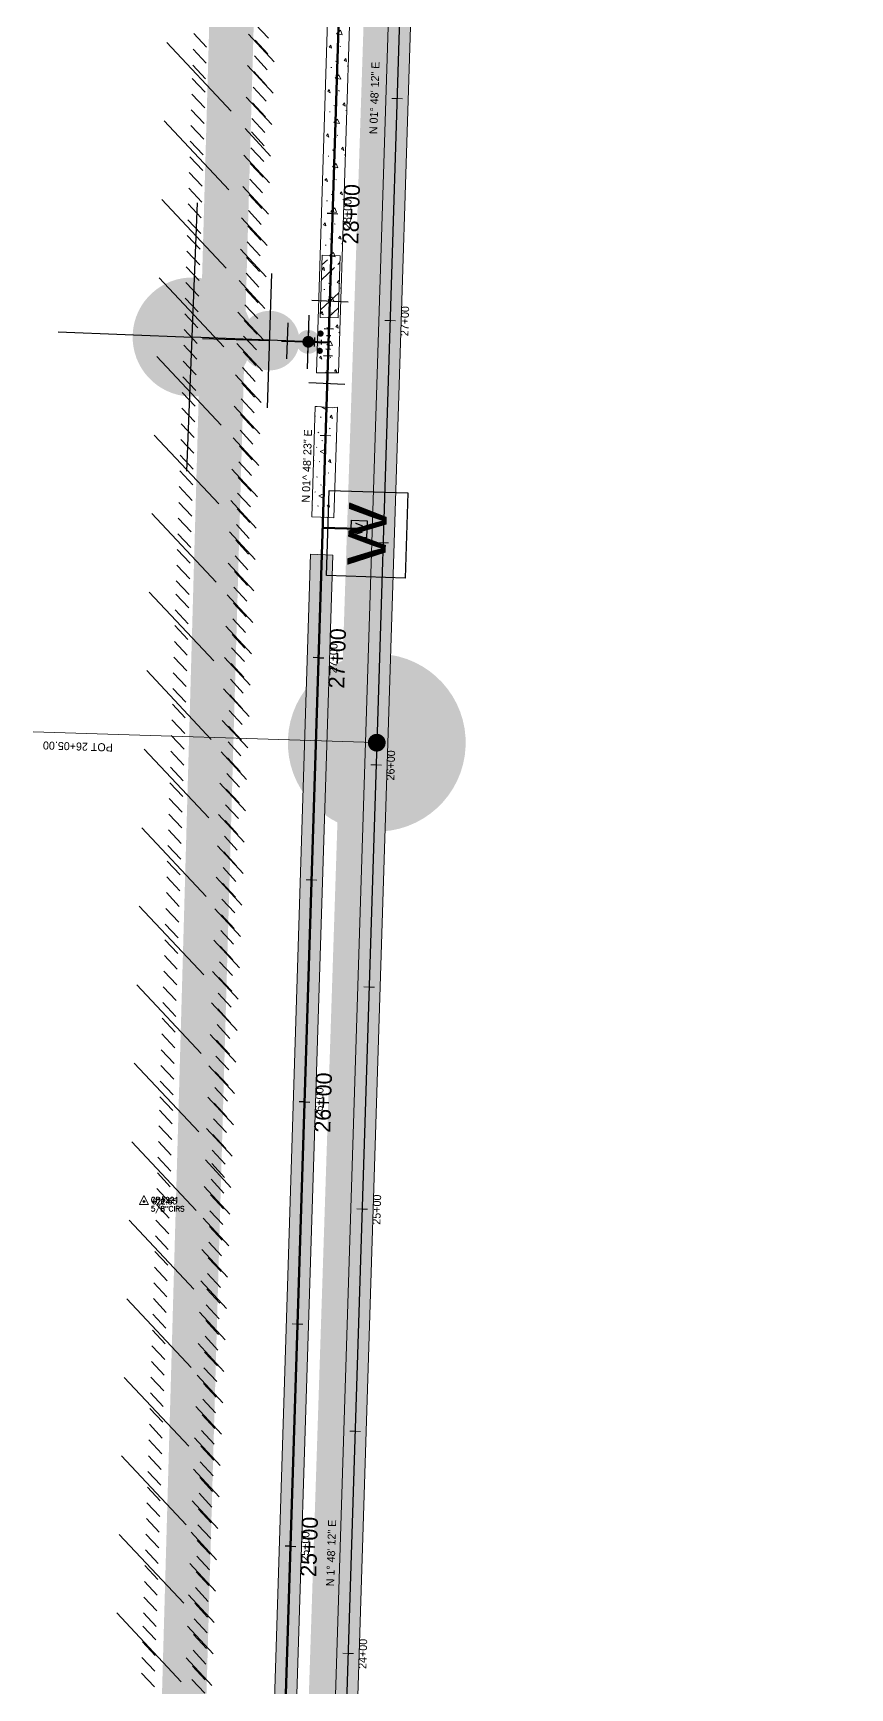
# Model space of a CAD drawing. Extents: x 2536931 to 2538613, y 7112513 to 7131087.
# Drawn here: x 2538330.5 to 2538514.2, y 7127325.7 to 7127698 of the extents above; entities that cross this region are included whole.
import ezdxf
from ezdxf.enums import TextEntityAlignment as Align

# ---------------------------------------------------------------- set-up
doc = ezdxf.new("R2010")
doc.units = 0
doc.header["$MEASUREMENT"] = 0
for name, color, linetype, lineweight in [('C-FIRE-HYDT-100SCALE', 7, 'Continuous', 30), ('C-FIRE-HYDT-200SCALE', 3, 'Continuous', 30), ('C-FIRE-HYDT-20SCALE', 30, 'Continuous', 30), ('C-FIRE-HYDT-40SCALE', 1, 'Continuous', 30), ('C-PIPE-CASING', 6, 'Continuous', 13), ('C-PVMT-CONC-REPAIR', 7, 'Continuous', 0), ('C-SSWR-MHOL', 6, 'Continuous', 30), ('C-SSWR-MHOL-200SCALE', 6, 'Continuous', 30), ('C-SSWR-MHOL-20SCALE', 6, 'Continuous', 30), ('C-SSWR-UGND', 1, 'Continuous', 30), ('C-SSWR-UGND-ABAN', 7, 'Continuous', 13), ('C-SSWR-UGND-ABAN-20-SCALE', 7, 'Continuous', 13), ('C-WATR-INST-100SCALE', 7, 'Continuous', 30), ('C-WATR-INST-200SCALE', 3, 'Continuous', 30), ('C-WATR-INST-20SCALE', 30, 'Continuous', 30), ('C-WATR-INST-40SCALE', 1, 'Continuous', 30), ('C-WATR-UGND', 4, 'Continuous', 53), ('C-WATR-UGND-ABANDON-100', 7, 'Continuous', 13), ('C-WATR-UGND-ABANDON-20', 7, 'Continuous', 13), ('CONCRETE REPAIR', 7, 'Continuous', 13), ('D_ALIGN_WL_20_SCALE', 7, 'Continuous', 30), ('D_ALIGN_WL_40_SCALE', 7, 'Continuous', 30), ('D_ALIGN_WL_POT_20_SCALE', 7, 'Continuous', 0), ('distance', 54, 'Continuous', 0), ('PT', 7, 'Continuous', 0), ('PTELEV', 5, 'Continuous', 0), ('V-CTRL', 2, 'Continuous', 0), ('V-CTRL-DESC', 54, 'Continuous', 0)]:
    doc.layers.add(name, color=color, linetype=linetype, lineweight=lineweight)
doc.styles.add('L90', font='simplex.shx', dxfattribs={"height": 0.0075})
doc.styles.add('Outline', font='simplex.shx', dxfattribs={"height": 0.09})
doc.styles.add('PTXT', font='romans.shx')
doc.styles.add('ROMANS', font='romans.shx')
doc.styles.add('Style-BRIDGE', font='BRIDGE.shx')

# ---------------------------------------------------------------- blocks, each defined once
blk = doc.blocks.new('CP')
blk.add_hatch(color=256).paths.add_polyline_path([(-0.013, 0, 1), (0.013, 0, 1)])
at = {"linetype": 'Continuous'}
for p, q in [((-0.05, -0.033), (0, 0.067)), ((0, 0.067), (0.05, -0.033)), ((0.05, -0.033), (-0.05, -0.033))]:
    blk.add_line(p, q, dxfattribs=at)
blk.add_circle((0, 0), 0.0125)
blk = doc.blocks.new('FHP40SC')
at = {"layer": 'C-FIRE-HYDT-40SCALE'}
h = blk.add_hatch(color=256, dxfattribs=at)
edge = h.paths.add_edge_path()
edge.add_arc((0, 0), 2.68, 0.0002, 360.0002)
for p, q in [((0, 6.04), (0, 0)), ((-6.04, 0), (6.04, 0))]:
    blk.add_line(p, q, dxfattribs=at)
blk = doc.blocks.new('FHP40SC_1')
at = {"layer": 'C-FIRE-HYDT-20SCALE'}
h = blk.add_hatch(color=256, dxfattribs=at)
edge = h.paths.add_edge_path()
edge.add_arc((0, 0), 2.68, 0.00017, 360.00017)
for p, q in [((0, 6.04), (0, 0)), ((-6.04, 0), (6.04, 0))]:
    blk.add_line(p, q, dxfattribs=at)
blk = doc.blocks.new('TP20SC')
at = {"layer": 'C-WATR-INST-20SCALE'}
for p, q in [((-1.54, -0.51), (-1.54, 0.51)), ((-1.54, 0), (0, 0)), ((-0.51, 1.54), (0.51, 1.54)), ((0, 1.54), (0, 0)), ((1.54, 0), (0, 0)), ((1.54, 0.51), (1.54, -0.51))]:
    blk.add_line(p, q, dxfattribs=at)
blk = doc.blocks.new('TP20SC_1')
at = {"layer": 'C-WATR-INST-40SCALE'}
for p, q in [((-1.54, -0.51), (-1.54, 0.51)), ((-1.54, 0), (0, 0)), ((-0.51, 1.54), (0.51, 1.54)), ((0, 1.54), (0, 0)), ((1.54, 0), (0, 0)), ((1.54, 0.51), (1.54, -0.51))]:
    blk.add_line(p, q, dxfattribs=at)
blk = doc.blocks.new('WMP20SC new')
at = {"layer": 'C-WATR-INST-20SCALE', "lineweight": 30, "flags": 128}
blk.add_lwpolyline([(-1.92, 1.77), (1.92, 1.77), (1.92, -1.77), (-1.92, -1.77)], close=True, dxfattribs=at)
at = {"layer": 'C-WATR-INST-20SCALE', "color": 7, "linetype": 'Continuous', "lineweight": 30, "insert": (0, 0), "char_height": 1.71, "attachment_point": 5, "line_spacing_factor": 0.722892, "style": 'Outline'}
blk.add_mtext('\\FBRIDGE.shx;\\W1.315789x;W', dxfattribs=at)
blk = doc.blocks.new('WMP20SC new_1')
at = {"layer": 'C-WATR-INST-100SCALE', "flags": 128}
blk.add_lwpolyline([(-1.919, 1.767), (1.919, 1.767), (1.919, -1.767), (-1.919, -1.767)], close=True, dxfattribs=at)
at = {"layer": 'C-WATR-INST-100SCALE', "insert": (0, 0), "char_height": 1.71, "attachment_point": 5, "line_spacing_factor": 0.722892, "style": 'Outline'}
blk.add_mtext('\\FBRIDGE.shx;\\W1.315789x;W', dxfattribs=at)
blk = doc.blocks.new('FHP40SC_3')
at = {"layer": 'C-FIRE-HYDT-200SCALE'}
h = blk.add_hatch(color=256, dxfattribs=at)
edge = h.paths.add_edge_path()
edge.add_arc((0, 0), 2.68, 0.0002, 360.0002)
for p, q in [((0, 6.04), (0, 0)), ((-6.04, 0), (6.04, 0))]:
    blk.add_line(p, q, dxfattribs=at)
blk = doc.blocks.new('FHP40SC_2')
at = {"layer": 'C-FIRE-HYDT-200SCALE'}
h = blk.add_hatch(color=256, dxfattribs=at)
edge = h.paths.add_edge_path()
edge.add_arc((0, 0), 2.679, 0.00017, 360.00017)
for p, q in [((0, 6.04), (0, 0)), ((-6.04, 0), (6.04, 0))]:
    blk.add_line(p, q, dxfattribs=at)
blk = doc.blocks.new('*U112')
at = {"layer": 'C-WATR-INST-200SCALE'}
for p, q in [((6.73, 9.23), (-1.41, 9.31)), ((2.66, 9.27), (2.5, -9.27)), ((-6.66, 4.15), (-6.73, -3.99)), ((6.56, -9.31), (-1.57, -9.24))]:
    blk.add_line(p, q, dxfattribs=at)
blk = doc.blocks.new('*U111')
at = {"layer": 'C-WATR-INST-200SCALE'}
blk.add_line((-28.25, 0.9), (2.4, 0), dxfattribs=at)
at = {"layer": 'C-FIRE-HYDT-200SCALE', "xscale": 5, "yscale": 5, "zscale": 5.000000000000001, "rotation": 268.3181426825738}
blk.add_blockref('FHP40SC_2', (2.4, 0), dxfattribs=at)
at = {"layer": 'C-WATR-INST-200SCALE', "rotation": 178.827949876491}
blk.add_blockref('*U112', (-25.67, 0.85), dxfattribs=at)

msp = doc.modelspace()

# ---------------------------------------------------------------- hatches: boundary and pattern name
at = {"layer": 'C-FIRE-HYDT-20SCALE'}
h = msp.add_hatch(color=256, dxfattribs=at)
edge = h.paths.add_edge_path()
edge.add_arc((2538395.18, 7127630.37), 0.707, 266.9995, 626.9995)
h = msp.add_hatch(color=256, dxfattribs=at)
edge = h.paths.add_edge_path()
edge.add_arc((2538395.01, 7127626.49), 0.707, 88.1752, 448.1752)
at = {"layer": 'C-PIPE-CASING'}
h = msp.add_hatch(dxfattribs=at)
h.set_pattern_fill('ANSI32', color=256, style=0)
h.set_pattern_definition([(223.194, (2538396.705, 7127646.9824), (6.299, 15.79), [14.4, -1]), (223.194, (2538398.3476, 7127645.233), (6.299, 15.79), [14.4, -1])])
h.paths.add_polyline_path([(2538395.13, 7127634.02), (2538395.58, 7127648.01), (2538399.57, 7127647.88), (2538399.13, 7127633.89)])
at = {"layer": 'C-PVMT-CONC-REPAIR'}
h = msp.add_hatch(dxfattribs=at)
h.set_pattern_fill('CONCRT', color=256, style=0)
h.set_pattern_definition([(152.13552, (2538407.2695, 7127604.8517), (42.5826772, -21.080539), [0.51306, -66.8511]), (51.28488, (2538406.816, 7127605.0915), (-45.0663278, -57.8003704), [0.4588, -85.90722]), (-74.12813, (2538407.1029, 7127605.4495), (7.709349, -29.8524034), [0.62056, -113.27097]), (170.07865, (2538409.254, 7127607.4076), (8.640718, -0.2720623), [1.06752, -68.79251]), (41.75592, (2538408.2024, 7127607.5915), (-44.4454152, -38.080143), [0.94911, -70.62918]), (-66.2557, (2538408.91045, 7127608.2236), (40.40948296, -90.1013348), [0.86697, -119.40772]), (150.78118, (2538404.7215, 7127602.9848), (76.5246365, -41.8890157), [1.06754, -106.05862]), (22.73085, (2538403.7898, 7127603.506), (-17.5918923, -9.315989), [0.9594, -46.55559]), (-86.79521, (2538404.6747, 7127603.87665), (-0.3104563, -9.8601137), [0.87464, -98.15343]), (31.30373, (2538405.5571, 7127607.7709), (-44.1349588, -28.2200294), [0.13345, -72.11029]), (153.6623, (2538404.0136, 7127609.8926), (16.9709796, -10.4042383), [0.18222, -47.33276]), (153.6623, (2538411.1897, 7127606.7792), (16.9709796, -10.4042383), [0.18222, -47.33276]), (153.6623, (2538408.9918, 7127605.164), (16.9709796, -10.4042383), [0.18222, -47.33276]), (4.70656, (2538409.5947, 7127609.5457), (-78.0769181, -7.4115527), [0.16749, -86.84355]), (153.6623, (2538404.3009, 7127605.4968), (16.9709796, -10.4042383), [0.18222, -47.33276]), (153.6623, (2538408.1452, 7127602.3772), (16.9709796, -10.4042383), [0.18222, -47.33276]), (152.13552, (2538410.0879, 7127602.3531), (42.5826772, -21.080539), [0.51306, -66.8511]), (51.28488, (2538409.6343, 7127602.5929), (-45.0663278, -57.8003704), [0.4588, -85.90722]), (-74.12813, (2538409.9213, 7127602.9509), (7.709349, -29.8524034), [0.62056, -113.27097]), (152.13552, (2538406.099, 7127609.6974), (42.5826772, -21.080539), [0.51306, -66.8511]), (51.28488, (2538405.6454, 7127609.9372), (-45.0663278, -57.8003704), [0.4588, -85.90722]), (-74.12813, (2538405.9324, 7127610.29516), (7.709349, -29.8524034), [0.62056, -113.27097]), (31.30373, (2538402.4428, 7127602.242), (-44.1349588, -28.2200294), [0.13345, -72.11029]), (31.30373, (2538402.6772, 7127611.0269), (-44.1349588, -28.2200294), [0.13345, -72.11029])])
h.paths.add_polyline_path([(2538410.33, 7127538.24), (2538399.15, 7127183.26), (2538401.65, 7127183.18), (2538401.02, 7127163.19), (2538391.03, 7127163.51), (2538391.66, 7127183.5), (2538394.16, 7127183.42), (2538405.33, 7127538.4), (2538412.57, 7127768.18), (2538411.01, 7127798.14), (2538413.69, 7127883.31), (2538417.1, 7127911.97), (2538426.52, 7128211.16), (2538423.96, 7128211.25), (2538424.65, 7128231.24), (2538434.64, 7128230.9), (2538433.95, 7128210.91), (2538431.51, 7128210.99), (2538422.09, 7127911.6), (2538418.68, 7127882.94), (2538416.01, 7127798.19), (2538417.57, 7127768.23)])
at = {"layer": 'C-SSWR-MHOL'}
h = msp.add_hatch(color=256, dxfattribs=at)
edge = h.paths.add_edge_path()
edge.add_arc((2538407.83, 7127538.32), 4, 87.5172, 447.5172)
at = {"layer": 'C-SSWR-MHOL-200SCALE'}
h = msp.add_hatch(color=256, dxfattribs=at)
edge = h.paths.add_edge_path()
edge.add_arc((2538407.83, 7127538.32), 20, 87.5172, 447.5172)
at = {"layer": 'C-SSWR-MHOL-20SCALE'}
h = msp.add_hatch(color=256, dxfattribs=at)
edge = h.paths.add_edge_path()
edge.add_arc((2538407.83, 7127538.32), 2, 87.5172, 447.5172)
at = {"layer": 'CONCRETE REPAIR', "linetype": 'Continuous', "lineweight": 0}
h = msp.add_hatch(dxfattribs=at)
h.set_pattern_fill('CONCR2', color=256, style=0)
h.set_pattern_definition([(152.3802, (2538425.2016, 7127693.6675), (18.052158, -10.574277), [0.61556, -91.24487]), (51.2591, (2538424.6562, 7127693.95285), (-47.809684, -58.522069), [0.55305, -137.0636]), (-74.7778, (2538425.0023, 7127694.3842), (-0.31521, -9.99503), [0.74394, -30.6316]), (170.4465, (2538427.583, 7127696.7344), (63.970579, -12.022394), [1.2809, -72.9022]), (42.2449, (2538426.3199, 7127696.947), (-9.498895, -9.7054076), [1.1455, -113.9125]), (-67.1317, (2538427.168, 7127697.717), (8.86847, -10.28465), [1.0448, -20.9648]), (149.64, (2538422.1438, 7127691.4272), (8.86847, -10.28465), [1.28095, -19.6402]), (21.719, (2538421.0385, 7127692.0747), (-27.866263, -9.12616), [1.13126, -48.9746]), (-87.0315, (2538422.0894, 7127692.4933), (6.0315794, -100.239932), [1.04527, -109.3378]), (31.3385, (2538423.1468, 7127697.1707), (-28.181474, -19.121192), [0.1601, -54.7088]), (154.6683, (2538421.2949, 7127699.7166), (27.235842, -10.8639), [0.2189, -49.88696]), (154.6683, (2538429.9059, 7127695.98), (27.235842, -10.8639), [0.2187, -49.8872]), (154.6683, (2538427.2685, 7127694.042), (27.235842, -10.8639), [0.2189, -49.88696]), (4.405, (2538425.3462, 7127699.3467), (9.183684, -0.289623), [0.201, -92.2241]), (154.6683, (2538421.6393, 7127694.4416), (27.235842, -10.8639), [0.2187, -49.8872]), (154.6683, (2538426.2523, 7127690.6981), (27.235842, -10.8639), [0.2188, -49.88707]), (152.3802, (2538428.5836, 7127690.6689), (18.052158, -10.574277), [0.61567, -91.24476]), (51.2591, (2538428.03805, 7127690.9543), (-47.809684, -58.522069), [0.55327, -137.06337]), (-74.7778, (2538428.3843, 7127691.3859), (-0.31521, -9.99503), [0.74414, -30.6314]), (152.3802, (2538423.7972, 7127699.4824), (18.052158, -10.574277), [0.61556, -91.24487]), (51.2591, (2538423.2518, 7127699.76776), (-47.809684, -58.522069), [0.55305, -137.0636]), (-74.7778, (2538423.598, 7127700.199), (-0.31521, -9.99503), [0.74394, -30.6316]), (31.3385, (2538429.3651, 7127692.6175), (-28.181474, -19.121192), [0.1601, -54.7088]), (32.4179, (2538429.0213, 7127699.6413), (-28.181474, -19.121192), [0.16024, -88.7393])])
h.paths.add_polyline_path([(2538399.24, 7127621.52), (2538394.24, 7127621.51), (2538399.92, 7127801.77), (2538404.92, 7127801.61)])
h = msp.add_hatch(dxfattribs=at)
h.set_pattern_fill('CONCR2', color=256, style=0)
h.set_pattern_definition([(152.3802, (2538426.7891, 7127604.5764), (18.052158, -10.574277), [0.61556, -91.2449]), (51.259, (2538426.2437, 7127604.86174), (-47.809684, -58.522069), [0.55305, -137.0636]), (-74.778, (2538426.5898, 7127605.293), (-0.3152, -9.99503), [0.744, -30.6316]), (170.4465, (2538429.1705, 7127607.6433), (63.97058, -12.022394), [1.2809, -72.9022]), (42.245, (2538427.9073, 7127607.8559), (-9.498895, -9.705408), [1.1455, -113.9125]), (-67.132, (2538428.7553, 7127608.626), (8.86847, -10.28465), [1.0448, -20.9648]), (149.64, (2538423.731, 7127602.336), (8.8685, -10.28465), [1.281, -19.6402]), (21.719, (2538422.626, 7127602.9836), (-27.86626, -9.12616), [1.1313, -48.9746]), (-87.0315, (2538423.6769, 7127603.4022), (6.03158, -100.239932), [1.0453, -109.3378]), (31.3385, (2538424.7342, 7127608.0796), (-28.18147, -19.12119), [0.1601, -54.7088]), (154.6683, (2538422.8823, 7127610.6255), (27.23584, -10.8639), [0.2189, -49.887]), (154.6683, (2538431.4933, 7127606.889), (27.23584, -10.8639), [0.2187, -49.8872]), (154.6683, (2538428.856, 7127604.9509), (27.23584, -10.8639), [0.2189, -49.887]), (4.405, (2538426.9337, 7127610.2556), (9.183684, -0.289623), [0.201, -92.2241]), (154.6683, (2538423.2267, 7127605.3505), (27.23584, -10.8639), [0.2187, -49.8872]), (154.6683, (2538427.8398, 7127601.607), (27.23584, -10.8639), [0.2188, -49.8871]), (152.3802, (2538430.171, 7127601.5778), (18.052158, -10.574277), [0.6157, -91.24476]), (51.259, (2538429.6255, 7127601.8632), (-47.809684, -58.522069), [0.55327, -137.06337]), (-74.778, (2538429.9717, 7127602.2947), (-0.3152, -9.99503), [0.7441, -30.6314]), (152.3802, (2538425.3847, 7127610.3913), (18.052158, -10.574277), [0.61556, -91.2449]), (51.259, (2538424.8393, 7127610.67665), (-47.809684, -58.522069), [0.55305, -137.0636]), (-74.778, (2538425.1854, 7127611.108), (-0.3152, -9.99503), [0.744, -30.6316]), (31.3385, (2538430.9526, 7127603.5264), (-28.181474, -19.12119), [0.1601, -54.7088]), (32.418, (2538430.6088, 7127610.5502), (-28.181474, -19.121192), [0.16024, -88.7393])])
h.paths.add_polyline_path([(2538398.21, 7127588.88), (2538397.28, 7127588.99), (2538393.22, 7127589.14), (2538394, 7127613.99), (2538394.41, 7127613.98), (2538397.79, 7127613.69), (2538399, 7127613.78)])
h = msp.add_hatch(dxfattribs=at)
h.set_pattern_fill('CONCR2', color=256, style=0)
h.set_pattern_definition([(152.38018, (2538430.9418, 7127492.2306), (18.052158, -10.5742774), [0.61556, -91.24487]), (51.25908, (2538430.3964, 7127492.51595), (-47.8096841, -58.522069), [0.55305, -137.06359]), (-74.7778, (2538430.7425, 7127492.9473), (-0.31521, -9.99503), [0.74394, -30.6316]), (170.44653, (2538433.3231, 7127495.2975), (63.9705793, -12.0223938), [1.2809, -72.9022]), (42.24493, (2538432.06, 7127495.5101), (-9.4988947, -9.7054076), [1.14548, -113.9125]), (-67.1317, (2538432.908, 7127496.2802), (8.868474, -10.284654), [1.0448, -20.96482]), (149.6398, (2538427.884, 7127489.9904), (8.868474, -10.284654), [1.28095, -19.64023]), (21.719, (2538426.7786, 7127490.6378), (-27.866263, -9.126161), [1.13126, -48.9746]), (-87.03152, (2538427.8296, 7127491.0564), (6.0315794, -100.239932), [1.04527, -109.3378]), (31.33853, (2538428.887, 7127495.7338), (-28.181474, -19.121192), [0.1601, -54.70882]), (154.6683, (2538427.035, 7127498.2797), (27.235842, -10.863901), [0.2189, -49.88696]), (154.6683, (2538435.646, 7127494.5432), (27.235842, -10.863901), [0.21868, -49.8872]), (154.6683, (2538433.0086, 7127492.6051), (27.235842, -10.863901), [0.2189, -49.88696]), (4.405, (2538431.0864, 7127497.9098), (9.1836843, -0.2896233), [0.20099, -92.22409]), (154.6683, (2538427.3794, 7127493.0048), (27.235842, -10.863901), [0.21868, -49.8872]), (154.6683, (2538431.9925, 7127489.2612), (27.235842, -10.863901), [0.2188, -49.88707]), (152.38018, (2538434.3237, 7127489.232), (18.052158, -10.5742774), [0.61567, -91.24476]), (51.25908, (2538433.7782, 7127489.5174), (-47.8096841, -58.522069), [0.55327, -137.06337]), (-74.7778, (2538434.1244, 7127489.949), (-0.31521, -9.99503), [0.74414, -30.63139]), (152.38018, (2538429.5374, 7127498.0455), (18.052158, -10.5742774), [0.61556, -91.24487]), (51.25908, (2538428.992, 7127498.33086), (-47.8096841, -58.522069), [0.55305, -137.06359]), (-74.7778, (2538429.338, 7127498.7622), (-0.31521, -9.99503), [0.74394, -30.6316]), (31.33853, (2538435.1053, 7127491.1806), (-28.181474, -19.121192), [0.1601, -54.70882]), (32.41786, (2538434.7615, 7127498.2044), (-28.1814737, -19.121192), [0.16024, -88.73932])])
h.paths.add_polyline_path([(2538379.4, 7127151.1), (2538392.95, 7127580.74), (2538397.95, 7127580.55), (2538384.4, 7127150.92)])

# ---------------------------------------------------------------- linework, layer by layer
at = {"layer": 'C-PIPE-CASING', "linetype": 'Continuous', "lineweight": 13, "flags": 128}
msp.add_lwpolyline([(2538395.13, 7127634.02), (2538395.58, 7127648.01), (2538399.57, 7127647.88), (2538399.13, 7127633.89)], close=True, dxfattribs=at)
at = {"layer": 'C-PVMT-CONC-REPAIR', "color": 7, "lineweight": 13, "flags": 128}
msp.add_lwpolyline([(2538410.33, 7127538.24), (2538399.15, 7127183.26), (2538401.65, 7127183.18), (2538401.02, 7127163.19), (2538391.03, 7127163.51), (2538391.66, 7127183.5), (2538394.16, 7127183.42), (2538405.33, 7127538.4), (2538412.57, 7127768.18), (2538411.01, 7127798.14), (2538413.69, 7127883.31), (2538417.1, 7127911.97), (2538426.52, 7128211.16), (2538423.96, 7128211.25), (2538424.65, 7128231.24), (2538434.64, 7128230.9), (2538433.95, 7128210.91), (2538431.51, 7128210.99), (2538422.09, 7127911.6), (2538418.68, 7127882.94), (2538416.01, 7127798.19), (2538417.57, 7127768.23)], close=True, dxfattribs=at)
at = {"layer": 'C-SSWR-UGND'}
for p, q in [((2538415.07, 7127768.21), (2538407.83, 7127538.32)), ((2538407.83, 7127538.32), (2538396.35, 7127173.5))]:
    msp.add_line(p, q, dxfattribs=at)
at = {"layer": 'C-SSWR-UGND', "extrusion": (0, 0, -1)}
for points in [[(-2538409.1, 7127643.86), (-2538410.99, 7127638.6), (-2538413.21, 7127643.73)], [(-2538401.47, 7127401.58), (-2538403.36, 7127396.32), (-2538405.58, 7127401.45)]]:
    msp.add_solid(points, dxfattribs=at)
at = {"layer": 'C-SSWR-UGND-ABAN', "linetype": 'Continuous'}
for p, q in [((2538379.01, 7127697.73), (2538384.78, 7127691.51)), ((2538378.74, 7127690.67), (2538384.51, 7127684.44)), ((2538378.47, 7127683.6), (2538384.23, 7127677.38)), ((2538378.2, 7127676.54), (2538383.96, 7127670.31)), ((2538377.97, 7127670.54), (2538383.73, 7127664.31)), ((2538377.7, 7127663.47), (2538383.46, 7127657.25)), ((2538377.42, 7127656.41), (2538383.19, 7127650.18)), ((2538377.15, 7127649.34), (2538382.92, 7127643.12)), ((2538376.88, 7127642.28), (2538382.65, 7127636.05)), ((2538376.61, 7127635.21), (2538382.37, 7127628.98)), ((2538376.34, 7127628.14), (2538382.1, 7127621.92)), ((2538376.07, 7127621.08), (2538381.83, 7127614.85)), ((2538375.79, 7127614.01), (2538381.56, 7127607.79)), ((2538375.52, 7127606.95), (2538381.29, 7127600.72)), ((2538375.25, 7127599.88), (2538381.02, 7127593.66)), ((2538374.98, 7127592.82), (2538380.74, 7127586.59)), ((2538374.71, 7127585.75), (2538380.47, 7127579.52)), ((2538374.44, 7127578.68), (2538380.2, 7127572.46)), ((2538374.16, 7127571.62), (2538379.93, 7127565.39)), ((2538373.89, 7127564.55), (2538379.66, 7127558.33)), ((2538373.62, 7127557.49), (2538379.39, 7127551.26)), ((2538373.35, 7127550.42), (2538379.11, 7127544.19)), ((2538373.08, 7127543.35), (2538378.84, 7127537.13)), ((2538372.81, 7127536.29), (2538378.57, 7127530.06)), ((2538372.54, 7127529.22), (2538378.3, 7127523)), ((2538372.26, 7127522.16), (2538378.03, 7127515.93)), ((2538371.99, 7127515.09), (2538377.76, 7127508.86)), ((2538371.72, 7127508.03), (2538377.49, 7127501.8)), ((2538371.45, 7127500.96), (2538377.21, 7127494.73)), ((2538371.18, 7127493.89), (2538376.94, 7127487.67)), ((2538370.91, 7127486.83), (2538376.67, 7127480.6)), ((2538370.63, 7127479.76), (2538376.4, 7127473.54)), ((2538370.36, 7127472.7), (2538376.13, 7127466.47)), ((2538370.09, 7127465.63), (2538375.86, 7127459.4)), ((2538369.82, 7127458.56), (2538375.58, 7127452.34)), ((2538369.55, 7127451.5), (2538375.31, 7127445.27)), ((2538369.28, 7127444.43), (2538375.04, 7127438.21)), ((2538369.05, 7127438.44), (2538374.81, 7127432.21)), ((2538368.77, 7127431.37), (2538374.54, 7127425.14)), ((2538368.5, 7127424.3), (2538374.27, 7127418.08)), ((2538368.23, 7127417.24), (2538374, 7127411.01)), ((2538367.96, 7127410.17), (2538373.72, 7127403.95)), ((2538367.69, 7127403.11), (2538373.45, 7127396.88)), ((2538367.42, 7127396.04), (2538373.18, 7127389.81)), ((2538367.14, 7127388.98), (2538372.91, 7127382.75)), ((2538366.87, 7127381.91), (2538372.64, 7127375.68)), ((2538366.6, 7127374.84), (2538372.37, 7127368.62)), ((2538366.33, 7127367.78), (2538372.09, 7127361.55)), ((2538366.06, 7127360.71), (2538371.82, 7127354.49)), ((2538365.79, 7127353.65), (2538371.55, 7127347.42)), ((2538365.51, 7127346.58), (2538371.28, 7127340.35)), ((2538365.24, 7127339.51), (2538371.01, 7127333.29)), ((2538364.97, 7127332.45), (2538370.74, 7127326.22))]:
    msp.add_line(p, q, dxfattribs=at)
at = {"layer": 'C-SSWR-UGND-ABAN-20-SCALE', "linetype": 'Continuous'}
for p, q in [((2538380.45, 7127696.39), (2538383.34, 7127693.28)), ((2538380.59, 7127699.93), (2538383.47, 7127696.81)), ((2538380.32, 7127692.86), (2538383.2, 7127689.75)), ((2538380.18, 7127689.33), (2538383.06, 7127686.22)), ((2538380.05, 7127685.8), (2538382.93, 7127682.68)), ((2538379.91, 7127682.26), (2538382.79, 7127679.15)), ((2538379.77, 7127678.73), (2538382.66, 7127675.62)), ((2538379.66, 7127675.73), (2538382.54, 7127672.62)), ((2538379.52, 7127672.2), (2538382.4, 7127669.09)), ((2538379.39, 7127668.67), (2538382.27, 7127665.55)), ((2538379.25, 7127665.13), (2538382.13, 7127662.02)), ((2538379.11, 7127661.6), (2538382, 7127658.49)), ((2538378.98, 7127658.07), (2538381.86, 7127654.95)), ((2538378.84, 7127654.53), (2538381.73, 7127651.42)), ((2538378.71, 7127651), (2538381.59, 7127647.89)), ((2538378.57, 7127647.47), (2538381.45, 7127644.35)), ((2538378.44, 7127643.94), (2538381.32, 7127640.82)), ((2538378.16, 7127636.87), (2538381.05, 7127633.76)), ((2538378.3, 7127640.4), (2538381.18, 7127637.29)), ((2538378.03, 7127633.34), (2538380.91, 7127630.22)), ((2538377.89, 7127629.8), (2538380.77, 7127626.69)), ((2538377.76, 7127626.27), (2538380.64, 7127623.16)), ((2538377.62, 7127622.74), (2538380.5, 7127619.62)), ((2538377.48, 7127619.2), (2538380.37, 7127616.09)), ((2538377.35, 7127615.67), (2538380.23, 7127612.56)), ((2538377.21, 7127612.14), (2538380.09, 7127609.03)), ((2538377.08, 7127608.61), (2538379.96, 7127605.49)), ((2538376.94, 7127605.07), (2538379.82, 7127601.96)), ((2538376.8, 7127601.54), (2538379.69, 7127598.43)), ((2538376.67, 7127598.01), (2538379.55, 7127594.89)), ((2538376.53, 7127594.47), (2538379.41, 7127591.36)), ((2538376.4, 7127590.94), (2538379.28, 7127587.83)), ((2538376.26, 7127587.41), (2538379.14, 7127584.3)), ((2538376.12, 7127583.88), (2538379.01, 7127580.76)), ((2538375.99, 7127580.34), (2538378.87, 7127577.23)), ((2538375.85, 7127576.81), (2538378.73, 7127573.7)), ((2538375.58, 7127569.74), (2538378.46, 7127566.63)), ((2538375.72, 7127573.28), (2538378.6, 7127570.16)), ((2538375.44, 7127566.21), (2538378.33, 7127563.1)), ((2538375.31, 7127562.68), (2538378.19, 7127559.56)), ((2538375.19, 7127559.68), (2538378.08, 7127556.57)), ((2538375.06, 7127556.15), (2538377.94, 7127553.03)), ((2538374.92, 7127552.61), (2538377.8, 7127549.5)), ((2538374.79, 7127549.08), (2538377.67, 7127545.97)), ((2538374.65, 7127545.55), (2538377.53, 7127542.44)), ((2538374.51, 7127542.02), (2538377.4, 7127538.9)), ((2538374.38, 7127538.48), (2538377.26, 7127535.37)), ((2538374.24, 7127534.95), (2538377.12, 7127531.84)), ((2538374.11, 7127531.42), (2538376.99, 7127528.3)), ((2538373.97, 7127527.88), (2538376.85, 7127524.77)), ((2538373.83, 7127524.35), (2538376.72, 7127521.24)), ((2538373.7, 7127520.82), (2538376.58, 7127517.7)), ((2538373.56, 7127517.28), (2538376.44, 7127514.17)), ((2538373.29, 7127510.22), (2538376.17, 7127507.11)), ((2538373.43, 7127513.75), (2538376.31, 7127510.64)), ((2538373.15, 7127506.69), (2538376.04, 7127503.57)), ((2538373.02, 7127503.15), (2538375.9, 7127500.04)), ((2538372.88, 7127499.62), (2538375.76, 7127496.51)), ((2538372.75, 7127496.09), (2538375.63, 7127492.97)), ((2538372.61, 7127492.55), (2538375.49, 7127489.44)), ((2538372.47, 7127489.02), (2538375.36, 7127485.91)), ((2538372.34, 7127485.49), (2538375.22, 7127482.38)), ((2538372.2, 7127481.96), (2538375.09, 7127478.84)), ((2538372.07, 7127478.42), (2538374.95, 7127475.31)), ((2538371.93, 7127474.89), (2538374.81, 7127471.78)), ((2538371.8, 7127471.36), (2538374.68, 7127468.24)), ((2538371.66, 7127467.82), (2538374.54, 7127464.71)), ((2538371.52, 7127464.29), (2538374.41, 7127461.18)), ((2538371.39, 7127460.76), (2538374.27, 7127457.64)), ((2538371.25, 7127457.23), (2538374.13, 7127454.11)), ((2538371.12, 7127453.69), (2538374, 7127450.58)), ((2538370.98, 7127450.16), (2538373.86, 7127447.05)), ((2538370.73, 7127443.63), (2538373.61, 7127440.52)), ((2538370.84, 7127446.63), (2538373.73, 7127443.51)), ((2538370.59, 7127440.1), (2538373.47, 7127436.98)), ((2538370.46, 7127436.56), (2538373.34, 7127433.45)), ((2538370.32, 7127433.03), (2538373.2, 7127429.92)), ((2538370.18, 7127429.5), (2538373.07, 7127426.38)), ((2538370.05, 7127425.96), (2538372.93, 7127422.85)), ((2538369.91, 7127422.43), (2538372.8, 7127419.32)), ((2538369.78, 7127418.9), (2538372.66, 7127415.78)), ((2538369.64, 7127415.36), (2538372.52, 7127412.25)), ((2538369.5, 7127411.83), (2538372.39, 7127408.72)), ((2538369.37, 7127408.3), (2538372.25, 7127405.19)), ((2538369.23, 7127404.77), (2538372.12, 7127401.65)), ((2538369.1, 7127401.23), (2538371.98, 7127398.12)), ((2538368.96, 7127397.7), (2538371.84, 7127394.59)), ((2538368.83, 7127394.17), (2538371.71, 7127391.05)), ((2538368.69, 7127390.63), (2538371.57, 7127387.52)), ((2538368.42, 7127383.57), (2538371.3, 7127380.46)), ((2538368.55, 7127387.1), (2538371.44, 7127383.99)), ((2538368.28, 7127380.04), (2538371.16, 7127376.92)), ((2538368.15, 7127376.5), (2538371.03, 7127373.39)), ((2538368.01, 7127372.97), (2538370.89, 7127369.86)), ((2538367.87, 7127369.44), (2538370.76, 7127366.32)), ((2538367.74, 7127365.9), (2538370.62, 7127362.79)), ((2538367.6, 7127362.37), (2538370.48, 7127359.26)), ((2538367.47, 7127358.84), (2538370.35, 7127355.72)), ((2538367.33, 7127355.31), (2538370.21, 7127352.19)), ((2538367.19, 7127351.77), (2538370.08, 7127348.66)), ((2538367.06, 7127348.24), (2538369.94, 7127345.13)), ((2538366.92, 7127344.71), (2538369.8, 7127341.59)), ((2538366.79, 7127341.17), (2538369.67, 7127338.06)), ((2538366.65, 7127337.64), (2538369.53, 7127334.53)), ((2538366.51, 7127334.11), (2538369.4, 7127330.99)), ((2538366.38, 7127330.57), (2538369.26, 7127327.46)), ((2538366.26, 7127327.58), (2538369.15, 7127324.46))]:
    msp.add_line(p, q, dxfattribs=at)
at = {"layer": 'C-WATR-UGND'}
for p, q in [((2538368.71, 7126732.77), (2538423.09, 7128457.03)), ((2538396.96, 7127628.38), (2538392.42, 7127628.52)), ((2538395.64, 7127586.67), (2538403.84, 7127586.42))]:
    msp.add_line(p, q, dxfattribs=at)
at = {"layer": 'C-WATR-UGND-ABANDON-100'}
for p, q in [((2538360.6, 7127695.89), (2538375.12, 7127680.42)), ((2538360.04, 7127678.22), (2538374.55, 7127662.75)), ((2538359.48, 7127660.55), (2538373.99, 7127645.08)), ((2538358.91, 7127642.88), (2538373.43, 7127627.41)), ((2538358.35, 7127625.21), (2538372.86, 7127609.74)), ((2538357.79, 7127607.55), (2538372.3, 7127592.08)), ((2538357.22, 7127589.88), (2538371.74, 7127574.41)), ((2538356.66, 7127572.21), (2538371.17, 7127556.74)), ((2538356.1, 7127554.54), (2538370.61, 7127539.07)), ((2538355.53, 7127536.87), (2538370.05, 7127521.4)), ((2538354.97, 7127519.2), (2538369.48, 7127503.73)), ((2538354.41, 7127501.53), (2538368.92, 7127486.06)), ((2538353.84, 7127483.86), (2538368.36, 7127468.39)), ((2538353.28, 7127466.2), (2538367.79, 7127450.73)), ((2538352.72, 7127448.53), (2538367.23, 7127433.06)), ((2538352.15, 7127430.86), (2538366.67, 7127415.39)), ((2538351.59, 7127413.19), (2538366.1, 7127397.72)), ((2538351.03, 7127395.52), (2538365.54, 7127380.05)), ((2538350.46, 7127377.85), (2538364.98, 7127362.38)), ((2538349.9, 7127360.18), (2538364.41, 7127344.71)), ((2538349.34, 7127342.52), (2538363.85, 7127327.05))]:
    msp.add_line(p, q, dxfattribs=at)
at = {"layer": 'C-WATR-UGND-ABANDON-20', "linetype": 'Continuous'}
for p, q in [((2538366.67, 7127697.87), (2538369.57, 7127694.78)), ((2538366.56, 7127694.34), (2538369.46, 7127691.24)), ((2538366.44, 7127690.8), (2538369.35, 7127687.71)), ((2538366.35, 7127687.8), (2538369.25, 7127684.71)), ((2538366.24, 7127684.27), (2538369.14, 7127681.18)), ((2538366.12, 7127680.74), (2538369.03, 7127677.64)), ((2538366.01, 7127677.2), (2538368.91, 7127674.11)), ((2538365.9, 7127673.67), (2538368.8, 7127670.58)), ((2538365.67, 7127666.6), (2538368.57, 7127663.51)), ((2538365.78, 7127670.14), (2538368.69, 7127667.04)), ((2538365.56, 7127663.07), (2538368.46, 7127659.97)), ((2538365.45, 7127659.53), (2538368.35, 7127656.44)), ((2538365.33, 7127656), (2538368.24, 7127652.91)), ((2538365.22, 7127652.47), (2538368.12, 7127649.37)), ((2538365.11, 7127648.93), (2538368.01, 7127645.84)), ((2538365, 7127645.4), (2538367.9, 7127642.31)), ((2538364.88, 7127641.87), (2538367.79, 7127638.77)), ((2538364.77, 7127638.33), (2538367.67, 7127635.24)), ((2538364.66, 7127634.8), (2538367.56, 7127631.7)), ((2538364.55, 7127631.26), (2538367.45, 7127628.17)), ((2538364.43, 7127627.73), (2538367.34, 7127624.64)), ((2538364.32, 7127624.2), (2538367.22, 7127621.1)), ((2538364.21, 7127620.66), (2538367.11, 7127617.57)), ((2538364.09, 7127617.13), (2538367, 7127614.04)), ((2538363.98, 7127613.6), (2538366.88, 7127610.5)), ((2538363.87, 7127610.06), (2538366.77, 7127606.97)), ((2538363.76, 7127606.53), (2538366.66, 7127603.43)), ((2538363.64, 7127602.99), (2538366.55, 7127599.9)), ((2538363.42, 7127595.93), (2538366.32, 7127592.83)), ((2538363.53, 7127599.46), (2538366.43, 7127596.37)), ((2538363.31, 7127592.39), (2538366.21, 7127589.3)), ((2538363.19, 7127588.86), (2538366.1, 7127585.77)), ((2538363.08, 7127585.33), (2538365.98, 7127582.23)), ((2538362.97, 7127581.79), (2538365.87, 7127578.7)), ((2538362.85, 7127578.26), (2538365.76, 7127575.16)), ((2538362.74, 7127574.72), (2538365.65, 7127571.63)), ((2538362.65, 7127571.73), (2538365.55, 7127568.63)), ((2538362.53, 7127568.19), (2538365.44, 7127565.1)), ((2538362.42, 7127564.66), (2538365.32, 7127561.56)), ((2538362.31, 7127561.12), (2538365.21, 7127558.03)), ((2538362.2, 7127557.59), (2538365.1, 7127554.5)), ((2538362.08, 7127554.06), (2538364.99, 7127550.96)), ((2538361.97, 7127550.52), (2538364.87, 7127547.43)), ((2538361.86, 7127546.99), (2538364.76, 7127543.9)), ((2538361.75, 7127543.46), (2538364.65, 7127540.36)), ((2538361.52, 7127536.39), (2538364.42, 7127533.29)), ((2538361.63, 7127539.92), (2538364.54, 7127536.83)), ((2538361.41, 7127532.85), (2538364.31, 7127529.76)), ((2538361.29, 7127529.32), (2538364.2, 7127526.23)), ((2538361.18, 7127525.79), (2538364.08, 7127522.69)), ((2538361.07, 7127522.25), (2538363.97, 7127519.16)), ((2538360.96, 7127518.72), (2538363.86, 7127515.63)), ((2538360.84, 7127515.19), (2538363.75, 7127512.09)), ((2538360.73, 7127511.65), (2538363.63, 7127508.56)), ((2538360.62, 7127508.12), (2538363.52, 7127505.02)), ((2538360.51, 7127504.58), (2538363.41, 7127501.49)), ((2538360.39, 7127501.05), (2538363.3, 7127497.96)), ((2538360.28, 7127497.52), (2538363.18, 7127494.42)), ((2538360.17, 7127493.98), (2538363.07, 7127490.89)), ((2538360.06, 7127490.45), (2538362.96, 7127487.36)), ((2538359.94, 7127486.92), (2538362.85, 7127483.82)), ((2538359.83, 7127483.38), (2538362.73, 7127480.29)), ((2538359.72, 7127479.85), (2538362.62, 7127476.75)), ((2538359.6, 7127476.31), (2538362.51, 7127473.22)), ((2538359.38, 7127469.25), (2538362.28, 7127466.15)), ((2538359.49, 7127472.78), (2538362.39, 7127469.69)), ((2538359.27, 7127465.71), (2538362.17, 7127462.62)), ((2538359.15, 7127462.18), (2538362.06, 7127459.09)), ((2538359.04, 7127458.65), (2538361.94, 7127455.55)), ((2538358.95, 7127455.65), (2538361.85, 7127452.55)), ((2538358.83, 7127452.11), (2538361.74, 7127449.02)), ((2538358.72, 7127448.58), (2538361.62, 7127445.49)), ((2538358.61, 7127445.05), (2538361.51, 7127441.95)), ((2538358.49, 7127441.51), (2538361.4, 7127438.42)), ((2538358.38, 7127437.98), (2538361.28, 7127434.88)), ((2538358.27, 7127434.44), (2538361.17, 7127431.35)), ((2538358.16, 7127430.91), (2538361.06, 7127427.82)), ((2538358.04, 7127427.38), (2538360.95, 7127424.28)), ((2538357.93, 7127423.84), (2538360.83, 7127420.75)), ((2538357.82, 7127420.31), (2538360.72, 7127417.22)), ((2538357.71, 7127416.78), (2538360.61, 7127413.68)), ((2538357.48, 7127409.71), (2538360.38, 7127406.61)), ((2538357.59, 7127413.24), (2538360.5, 7127410.15)), ((2538357.37, 7127406.17), (2538360.27, 7127403.08)), ((2538357.26, 7127402.64), (2538360.16, 7127399.55)), ((2538357.14, 7127399.11), (2538360.05, 7127396.01)), ((2538357.03, 7127395.57), (2538359.93, 7127392.48)), ((2538356.92, 7127392.04), (2538359.82, 7127388.95)), ((2538356.8, 7127388.51), (2538359.71, 7127385.41)), ((2538356.69, 7127384.97), (2538359.59, 7127381.88)), ((2538356.58, 7127381.44), (2538359.48, 7127378.34)), ((2538356.47, 7127377.9), (2538359.37, 7127374.81)), ((2538356.35, 7127374.37), (2538359.26, 7127371.28)), ((2538356.24, 7127370.84), (2538359.14, 7127367.74)), ((2538356.13, 7127367.3), (2538359.03, 7127364.21)), ((2538356.02, 7127363.77), (2538358.92, 7127360.68)), ((2538355.9, 7127360.24), (2538358.81, 7127357.14)), ((2538355.79, 7127356.7), (2538358.69, 7127353.61)), ((2538355.68, 7127353.17), (2538358.58, 7127350.07)), ((2538355.57, 7127349.63), (2538358.47, 7127346.54)), ((2538355.45, 7127346.1), (2538358.36, 7127343.01)), ((2538355.24, 7127339.57), (2538358.15, 7127336.47)), ((2538355.34, 7127342.57), (2538358.24, 7127339.47)), ((2538355.13, 7127336.03), (2538358.03, 7127332.94)), ((2538355.02, 7127332.5), (2538357.92, 7127329.41)), ((2538354.91, 7127328.97), (2538357.81, 7127325.87))]:
    msp.add_line(p, q, dxfattribs=at)
at = {"layer": 'CONCRETE REPAIR', "linetype": 'Continuous', "flags": 128}
for points in [[(2538399.24, 7127621.52), (2538394.24, 7127621.51), (2538399.92, 7127801.77), (2538404.92, 7127801.61)], [(2538398.21, 7127588.88), (2538397.28, 7127588.99), (2538393.22, 7127589.14), (2538394, 7127613.99), (2538394.41, 7127613.98), (2538397.79, 7127613.69), (2538399, 7127613.78)], [(2538379.4, 7127151.1), (2538392.95, 7127580.74), (2538397.95, 7127580.55), (2538384.4, 7127150.92)]]:
    msp.add_lwpolyline(points, close=True, dxfattribs=at)
at = {"layer": 'D_ALIGN_WL_20_SCALE', "color": 2, "lineweight": 13}
for p, q in [((2538412.4, 7127683.25), (2538411.2, 7127683.29)), ((2538412.4, 7127683.25), (2538413.59, 7127683.21)), ((2538410.82, 7127633.28), (2538409.62, 7127633.31)), ((2538410.82, 7127633.28), (2538412.02, 7127633.24)), ((2538409.25, 7127583.3), (2538408.05, 7127583.34)), ((2538409.25, 7127583.3), (2538410.45, 7127583.26)), ((2538407.67, 7127533.32), (2538406.48, 7127533.36)), ((2538407.67, 7127533.32), (2538408.87, 7127533.29)), ((2538406.1, 7127483.35), (2538404.9, 7127483.39)), ((2538406.1, 7127483.35), (2538407.3, 7127483.31)), ((2538404.53, 7127433.37), (2538403.33, 7127433.41)), ((2538404.53, 7127433.37), (2538405.73, 7127433.34)), ((2538402.95, 7127383.4), (2538401.75, 7127383.44)), ((2538402.95, 7127383.4), (2538404.15, 7127383.36)), ((2538401.38, 7127333.42), (2538400.18, 7127333.46)), ((2538401.38, 7127333.42), (2538402.58, 7127333.39))]:
    msp.add_line(p, q, dxfattribs=at)
at = {"layer": 'D_ALIGN_WL_20_SCALE', "color": 6, "lineweight": 13}
for p, q in [((2538397.87, 7127657.38), (2538396.67, 7127657.42)), ((2538397.87, 7127657.38), (2538399.07, 7127657.35)), ((2538396.3, 7127607.41), (2538395.1, 7127607.45)), ((2538396.3, 7127607.41), (2538397.5, 7127607.37)), ((2538394.72, 7127557.43), (2538393.52, 7127557.47)), ((2538394.72, 7127557.43), (2538395.92, 7127557.4)), ((2538393.14, 7127507.46), (2538391.94, 7127507.5)), ((2538393.14, 7127507.46), (2538394.34, 7127507.42)), ((2538391.57, 7127457.48), (2538390.37, 7127457.52)), ((2538391.57, 7127457.48), (2538392.77, 7127457.45)), ((2538389.99, 7127407.51), (2538388.79, 7127407.55)), ((2538389.99, 7127407.51), (2538391.19, 7127407.47)), ((2538388.42, 7127357.53), (2538387.22, 7127357.57)), ((2538388.42, 7127357.53), (2538389.62, 7127357.49))]:
    msp.add_line(p, q, dxfattribs=at)
at = {"layer": 'D_ALIGN_WL_40_SCALE', "color": 6}
for p, q in [((2538397.87, 7127657.38), (2538396.67, 7127657.42)), ((2538397.87, 7127657.38), (2538399.07, 7127657.35)), ((2538394.72, 7127557.43), (2538393.52, 7127557.47)), ((2538394.72, 7127557.43), (2538395.92, 7127557.4)), ((2538391.57, 7127457.48), (2538390.37, 7127457.52)), ((2538391.57, 7127457.48), (2538392.77, 7127457.45)), ((2538388.42, 7127357.53), (2538387.22, 7127357.57)), ((2538388.42, 7127357.53), (2538389.62, 7127357.49))]:
    msp.add_line(p, q, dxfattribs=at)
at = {"layer": 'D_ALIGN_WL_POT_20_SCALE', "color": 2, "lineweight": 13}
msp.add_line((2538407.43, 7127538.33), (2538330.55, 7127540.76), dxfattribs=at)
msp.add_circle((2538407.83, 7127538.32), 0.4, dxfattribs=at)
at = {"layer": 'distance', "color": 7, "linetype": 'Continuous', "lineweight": 0, "const_width": 10}
for points in [[(2538509.23, 7129167.85), (2538386.36, 7128095.99), (2538358.75, 7127119.82), (2538359.33, 7126636.89), (2538336.27, 7125875.85)], [(2538350.05, 7125872.84), (2538429.93, 7128312.9), (2538436.68, 7128453.75), (2538506.78, 7129126.31)]]:
    msp.add_lwpolyline(points, dxfattribs=at)
at = {"layer": 'PT'}
msp.add_point((2538355.46, 7127435.09, 622.55), dxfattribs=at)

# ---------------------------------------------------------------- block references
at = {"layer": 'C-FIRE-HYDT-100SCALE', "xscale": 2.5, "yscale": 2.5, "zscale": 2.5, "rotation": 88.19311564985298}
msp.add_blockref('FHP40SC_3', (2538383.73, 7127628.79), dxfattribs=at)
at = {"layer": 'C-FIRE-HYDT-200SCALE', "rotation": 179.3999553757785}
msp.add_blockref('*U111', (2538368.72, 7127629.57), dxfattribs=at)
at = {"layer": 'C-FIRE-HYDT-20SCALE', "xscale": 0.4999999999999999, "yscale": 0.5, "zscale": 0.5, "rotation": 88.17507456812496}
msp.add_blockref('FHP40SC_1', (2538392.42, 7127628.52), dxfattribs=at)
at = {"layer": 'C-FIRE-HYDT-40SCALE', "rotation": 88.17507456812496}
msp.add_blockref('FHP40SC', (2538392.42, 7127628.5), dxfattribs=at)
at = {"layer": 'C-WATR-INST-100SCALE', "xscale": 5, "yscale": 5, "zscale": 5, "rotation": 88.19367748134945}
msp.add_blockref('WMP20SC new_1', (2538405.68, 7127585.23), dxfattribs=at)
at = {"layer": 'C-WATR-INST-20SCALE', "rotation": 88.19367773233083}
msp.add_blockref('TP20SC', (2538396.96, 7127628.38), dxfattribs=at)
at = {"layer": 'C-WATR-INST-20SCALE', "lineweight": 30, "rotation": 87.62539200708026}
msp.add_blockref('WMP20SC new', (2538403.84, 7127586.42), dxfattribs=at)
at = {"layer": 'C-WATR-INST-40SCALE', "xscale": 2.000000000226625, "yscale": 2.000000000226625, "zscale": 2.000000000226625, "rotation": 88.19367773233083}
msp.add_blockref('TP20SC_1', (2538396.96, 7127628.38), dxfattribs=at)
at = {"layer": 'V-CTRL', "xscale": 20, "yscale": 20, "zscale": 20}
msp.add_blockref('CP', (2538355.46, 7127435.09), dxfattribs=at)

# ---------------------------------------------------------------- texts
at = {"layer": 'D_ALIGN_WL_20_SCALE', "color": 2, "lineweight": 13, "style": 'Style-BRIDGE'}
for s, rotation, p in [('N 01%%d 48\' 12" E', 88.1966, (2538406.4, 7127683.43)), ('27+00', 88.1966, (2538413.22, 7127633.2)), ('26+00', 88.1966, (2538410.07, 7127533.25)), ('25+00', 88.1966, (2538406.93, 7127433.3)), ('N 1%%d 48\' 12" E', 88.1966, (2538396.67, 7127356.04)), ('24+00', 88.1937, (2538403.78, 7127333.35))]:
    msp.add_text(s, height=1.8, rotation=rotation, dxfattribs=at).set_placement(p, align=Align.TOP_CENTER)
at = {"layer": 'D_ALIGN_WL_20_SCALE', "color": 6, "lineweight": 13, "char_height": 1.8, "attachment_point": 2, "rotation": 88.1937, "line_spacing_factor": 0.722892, "style": 'L90'}
for s, insert in [('\\FBRIDGE.shx;28+00', (2538400.27, 7127657.31)), ('\\FBRIDGE.shx;N 01^  48\' 23" E', (2538391.21, 7127600.62)), ('\\FBRIDGE.shx;27+00', (2538397.12, 7127557.36)), ('\\FBRIDGE.shx;26+00', (2538393.97, 7127457.41)), ('\\FBRIDGE.shx;25+00', (2538390.81, 7127357.46))]:
    msp.add_mtext(s, dxfattribs=dict(at, insert=insert))
at = {"layer": 'D_ALIGN_WL_40_SCALE', "color": 6, "char_height": 3.6, "attachment_point": 2, "rotation": 88.1937, "line_spacing_factor": 0.722892, "style": 'L90'}
for s, insert in [('\\FBRIDGE.shx;28+00', (2538400.27, 7127657.31)), ('\\FBRIDGE.shx;27+00', (2538397.12, 7127557.36)), ('\\FBRIDGE.shx;26+00', (2538393.97, 7127457.41)), ('\\FBRIDGE.shx;25+00', (2538390.81, 7127357.46))]:
    msp.add_mtext(s, dxfattribs=dict(at, insert=insert))
at = {"layer": 'D_ALIGN_WL_POT_20_SCALE', "color": 2, "lineweight": 13, "style": 'Style-BRIDGE'}
msp.add_text('POT 26+05.00', height=1.8, rotation=178.1966, dxfattribs=at).set_placement((2538340.59, 7127536.57), align=Align.TOP_CENTER)
at = {"layer": 'PTELEV', "style": 'PTXT'}
msp.add_text('622.55', height=1.2, dxfattribs=at).set_placement((2538357.26, 7127434.49, 622.55))
at = {"layer": 'V-CTRL-DESC', "insert": (2538357.01, 7127436.06), "char_height": 1.2, "attachment_point": 1, "style": 'ROMANS'}
msp.add_mtext('CP#221^J5/8"CIRS ', dxfattribs=at)

doc.saveas('drawing.dxf')
